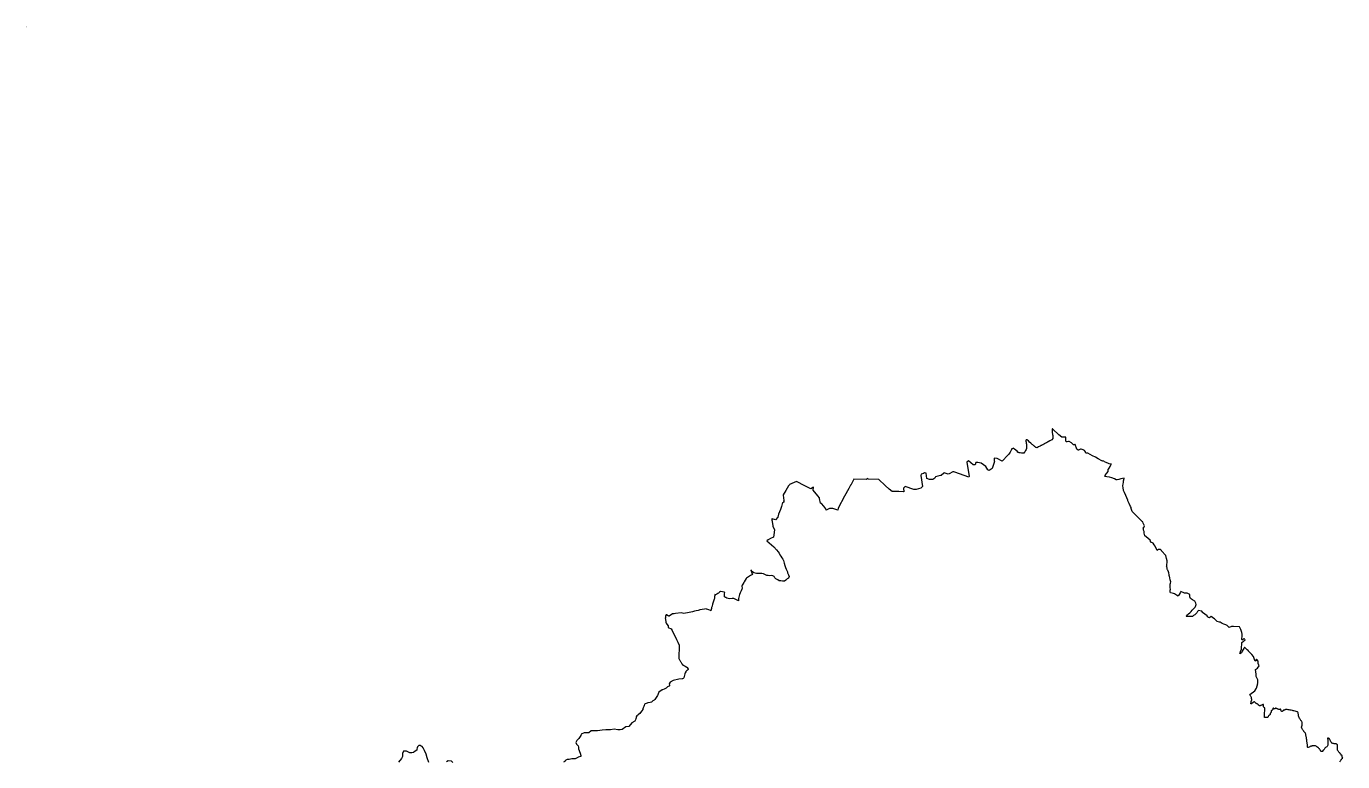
# Model space of a CAD drawing. Header units: metres. Extents: x 261539 to 373402, y 2100587 to 2213332.
# Drawn here: x 261539 to 362549, y 2156960 to 2213332 of the extents above; entities that cross this region are included whole.
import ezdxf

# ---------------------------------------------------------------- set-up
doc = ezdxf.new("R2010")
doc.units = ezdxf.units.M
doc.layers.add('ARTIFICIALLY PROTECTED', color=10, linetype='Continuous')
doc.layers.add('DISTRICT BOUNDRY', color=86, linetype='Continuous')

msp = doc.modelspace()

# ---------------------------------------------------------------- linework, layer by layer
at = {"layer": 'ARTIFICIALLY PROTECTED', "const_width": 50, "flags": 128}
msp.add_lwpolyline([(261564, 2213307), (261567, 2213276), (261568, 2213274)], dxfattribs=at)
at = {"layer": 'DISTRICT BOUNDRY'}
for points in [[(362326, 2156956, 0), (362352, 2157003, 0), (362370, 2157034, 0), (362402, 2157066, 0), (362426, 2157091, 0), (362444, 2157123, 0), (362472, 2157161, 0), (362489, 2157178, 0), (362516, 2157191, 0), (362542, 2157217, 0), (362549, 2157235, 0), (362548, 2157257, 0), (362544, 2157277, 0), (362536, 2157294, 0), (362522, 2157312, 0), (362515, 2157339, 0), (362514, 2157369, 0), (362514, 2157378, 0), (362514, 2157394, 0), (362502, 2157423, 0), (362483, 2157439, 0), (362459, 2157458, 0), (362406, 2157524, 0), (362382, 2157544, 0), (362351, 2157581, 0), (362322, 2157628, 0), (362305, 2157648, 0), (362281, 2157674, 0), (362250, 2157696, 0), (362221, 2157728, 0), (362201, 2157773, 0), (362169, 2157825, 0), (362162, 2157840, 0), (362157, 2157871, 0), (362155, 2157903, 0), (362154, 2157937, 0), (362152, 2157987, 0), (362146, 2158133, 0), (362145, 2158197, 0), (362144, 2158259, 0), (362137, 2158279, 0), (362113, 2158296, 0), (362091, 2158302, 0), (362064, 2158309, 0), (362051, 2158315, 0), (362024, 2158319, 0), (361994, 2158318, 0), (361957, 2158321, 0), (361913, 2158334, 0), (361899, 2158337, 0), (361847, 2158347, 0), (361786, 2158362, 0), (361735, 2158373, 0), (361713, 2158386, 0), (361693, 2158406, 0), (361686, 2158431, 0), (361662, 2158460, 0), (361638, 2158497, 0), (361625, 2158525, 0), (361608, 2158568, 0), (361592, 2158595, 0), (361584, 2158609, 0), (361563, 2158662, 0), (361544, 2158704, 0), (361523, 2158729, 0), (361493, 2158745, 0), (361457, 2158762, 0), (361430, 2158768, 0), (361406, 2158766, 0), (361391, 2158760, 0), (361388, 2158749, 0), (361392, 2158731, 0), (361397, 2158709, 0), (361398, 2158677, 0), (361398, 2158645, 0), (361402, 2158615, 0), (361408, 2158558, 0), (361411, 2158498, 0), (361411, 2158456, 0), (361411, 2158456, 0), (361412, 2158414, 0), (361411, 2158358, 0), (361412, 2158305, 0), (361410, 2158236, 0), (361390, 2158172, 0), (361368, 2158131, 0), (361341, 2158104, 0), (361284, 2158065, 0), (361238, 2158038, 0), (361201, 2158017, 0), (361171, 2157984, 0), (361148, 2157950, 0), (361119, 2157901, 0), (361096, 2157865, 0), (361076, 2157842, 0), (361058, 2157830, 0), (361038, 2157808, 0), (361020, 2157769, 0), (361003, 2157750, 0), (360983, 2157740, 0), (360936, 2157738, 0), (360899, 2157744, 0), (360874, 2157761, 0), (360858, 2157781, 0), (360844, 2157803, 0), (360841, 2157823, 0), (360834, 2157855, 0), (360799, 2157891, 0), (360763, 2157934, 0), (360757, 2157944, 0), (360731, 2157980, 0), (360681, 2158028, 0), (360639, 2158056, 0), (360571, 2158101, 0), (360530, 2158131, 0), (360503, 2158149, 0), (360470, 2158160, 0), (360430, 2158173, 0), (360388, 2158180, 0), (360364, 2158179, 0), (360346, 2158171, 0), (360327, 2158171, 0), (360314, 2158179, 0), (360287, 2158185, 0), (360261, 2158185, 0), (360229, 2158182, 0), (360196, 2158173, 0), (360176, 2158159, 0), (360166, 2158144, 0), (360158, 2158131, 0), (360146, 2158129, 0), (360133, 2158135, 0), (360119, 2158142, 0), (360095, 2158140, 0), (360064, 2158128, 0), (360029, 2158099, 0), (359967, 2158069, 0), (359913, 2158043, 0), (359880, 2158036, 0), (359871, 2158039, 0), (359863, 2158047, 0), (359859, 2158066, 0), (359859, 2158086, 0), (359859, 2158090, 0), (359859, 2158114, 0), (359858, 2158145, 0), (359850, 2158208, 0), (359839, 2158287, 0), (359827, 2158338, 0), (359823, 2158353, 0), (359792, 2158592, 0), (359790, 2158639, 0), (359775, 2158713, 0), (359764, 2158799, 0), (359754, 2158866, 0), (359745, 2158926, 0), (359734, 2158973, 0), (359713, 2159062, 0), (359693, 2159109, 0), (359686, 2159142, 0), (359666, 2159172, 0), (359621, 2159212, 0), (359595, 2159245, 0), (359576, 2159275, 0), (359562, 2159292, 0), (359535, 2159322, 0), (359506, 2159355, 0), (359482, 2159389, 0), (359468, 2159426, 0), (359451, 2159466, 0), (359432, 2159507, 0), (359411, 2159536, 0), (359404, 2159554, 0), (359395, 2159576, 0), (359395, 2159595, 0), (359395, 2159596, 0), (359396, 2159620, 0), (359404, 2159652, 0), (359415, 2159699, 0), (359433, 2159738, 0), (359436, 2159775, 0), (359434, 2159810, 0), (359436, 2159850, 0), (359439, 2159884, 0), (359439, 2159924, 0), (359435, 2159961, 0), (359429, 2159984, 0), (359410, 2160019, 0), (359393, 2160056, 0), (359379, 2160082, 0), (359379, 2160083, 0), (359348, 2160116, 0), (359314, 2160165, 0), (359279, 2160210, 0), (359247, 2160258, 0), (359242, 2160267, 0), (359169, 2160485, 0), (359162, 2160519, 0), (359161, 2160526, 0), (359127, 2160711, 0), (359119, 2160762, 0), (359091, 2160781, 0), (359082, 2160782, 0), (359063, 2160787, 0), (358986, 2160803, 0), (358903, 2160822, 0), (358791, 2160855, 0), (358748, 2160864, 0), (358703, 2160874, 0), (358584, 2160897, 0), (358527, 2160907, 0), (358432, 2160925, 0), (358366, 2160942, 0), (358295, 2160954, 0), (358227, 2160954, 0), (358165, 2160948, 0), (358127, 2160936, 0), (358114, 2160931, 0), (358078, 2160915, 0), (358047, 2160898, 0), (358028, 2160896, 0), (358021, 2160895, 0), (358008, 2160896, 0), (357988, 2160889, 0), (357973, 2160869, 0), (357970, 2160865, 0), (357961, 2160852, 0), (357958, 2160847, 0), (357943, 2160832, 0), (357922, 2160817, 0), (357898, 2160813, 0), (357873, 2160816, 0), (357854, 2160824, 0), (357840, 2160839, 0), (357825, 2160866, 0), (357811, 2160898, 0), (357799, 2160931, 0), (357791, 2160955, 0), (357774, 2160973, 0), (357751, 2160973, 0), (357741, 2160968, 0), (357722, 2160957, 0), (357695, 2160957, 0), (357668, 2160959, 0), (357645, 2160963, 0), (357606, 2160972, 0), (357575, 2160988, 0), (357553, 2160996, 0), (357548, 2160998, 0), (357516, 2161014, 0), (357510, 2161017, 0), (357460, 2161039, 0), (357433, 2161057, 0), (357411, 2161062, 0), (357392, 2161058, 0), (357379, 2161045, 0), (357374, 2161031, 0), (357361, 2161015, 0), (357346, 2161001, 0), (357328, 2160999, 0), (357294, 2161004, 0), (357265, 2161022, 0), (357251, 2161039, 0), (357231, 2161049, 0), (357226, 2161052, 0), (357201, 2161047, 0), (357193, 2161028, 0), (357193, 2161015, 0), (357193, 2160991, 0), (357187, 2160973, 0), (357186, 2160971, 0), (357179, 2160952, 0), (357155, 2160932, 0), (357117, 2160886, 0), (357096, 2160874, 0), (357072, 2160851, 0), (357064, 2160827, 0), (357058, 2160792, 0), (357059, 2160757, 0), (357048, 2160728, 0), (357046, 2160723, 0), (357033, 2160696, 0), (357020, 2160678, 0), (357016, 2160672, 0), (356993, 2160642, 0), (356985, 2160610, 0), (356977, 2160576, 0), (356966, 2160554, 0), (356943, 2160531, 0), (356918, 2160514, 0), (356904, 2160503, 0), (356904, 2160503, 0), (356879, 2160486, 0), (356879, 2160486, 0), (356858, 2160461, 0), (356840, 2160431, 0), (356829, 2160409, 0), (356823, 2160399, 0), (356799, 2160368, 0), (356772, 2160343, 0), (356749, 2160339, 0), (356720, 2160339, 0), (356715, 2160339, 0), (356674, 2160345, 0), (356602, 2160345, 0), (356568, 2160344, 0), (356548, 2160356, 0), (356541, 2160374, 0), (356541, 2160389, 0), (356540, 2160420, 0), (356543, 2160448, 0), (356548, 2160485, 0), (356555, 2160534, 0), (356559, 2160601, 0), (356561, 2160708, 0), (356571, 2160867, 0), (356573, 2160907, 0), (356580, 2160984, 0), (356581, 2161034, 0), (356577, 2161063, 0), (356567, 2161081, 0), (356552, 2161096, 0), (356536, 2161104, 0), (356519, 2161118, 0), (356495, 2161148, 0), (356485, 2161171, 0), (356474, 2161191, 0), (356469, 2161214, 0), (356469, 2161235, 0), (356468, 2161261, 0), (356468, 2161262, 0), (356469, 2161268, 0), (356470, 2161285, 0), (356476, 2161304, 0), (356476, 2161319, 0), (356471, 2161335, 0), (356462, 2161340, 0), (356451, 2161340, 0), (356437, 2161340, 0), (356415, 2161333, 0), (356402, 2161326, 0), (356383, 2161316, 0), (356367, 2161309, 0), (356343, 2161296, 0), (356311, 2161282, 0), (356281, 2161263, 0), (356253, 2161254, 0), (356219, 2161247, 0), (356187, 2161244, 0), (356155, 2161245, 0), (356132, 2161253, 0), (356121, 2161262, 0), (356109, 2161283, 0), (356101, 2161302, 0), (356096, 2161311, 0), (356095, 2161313, 0), (356087, 2161323, 0), (356066, 2161340, 0), (356043, 2161357, 0), (356019, 2161371, 0), (355990, 2161385, 0), (355949, 2161399, 0), (355922, 2161414, 0), (355898, 2161431, 0), (355881, 2161452, 0), (355860, 2161477, 0), (355840, 2161504, 0), (355814, 2161527, 0), (355785, 2161544, 0), (355762, 2161545, 0), (355738, 2161542, 0), (355723, 2161533, 0), (355707, 2161518, 0), (355687, 2161499, 0), (355658, 2161482, 0), (355635, 2161469, 0), (355617, 2161455, 0), (355592, 2161435, 0), (355567, 2161413, 0), (355542, 2161391, 0), (355515, 2161385, 0), (355500, 2161387, 0), (355495, 2161390, 0), (355493, 2161399, 0), (355494, 2161412, 0), (355499, 2161424, 0), (355506, 2161436, 0), (355511, 2161452, 0), (355519, 2161474, 0), (355528, 2161500, 0), (355538, 2161532, 0), (355539, 2161562, 0), (355539, 2161589, 0), (355547, 2161615, 0), (355553, 2161634, 0), (355566, 2161688, 0), (355569, 2161730, 0), (355568, 2161757, 0), (355556, 2161785, 0), (355555, 2161829, 0), (355555, 2161859, 0), (355549, 2161884, 0), (355532, 2161922, 0), (355502, 2161946, 0), (355502, 2161949, 0), (355427, 2162105, 0), (355804, 2162386, 0), (355925, 2162590, 0), (355930, 2162602, 0), (356026, 2162948, 0), (356021, 2162959, 0), (356033, 2162998, 0), (356036, 2163007, 0), (356040, 2163036, 0), (356038, 2163043, 0), (356033, 2163137, 0), (356029, 2163243, 0), (355902, 2163490, 0), (355910, 2163675, 0), (355860, 2164031, 0), (356016, 2164114, 0), (356132, 2164310, 0), (356076, 2164482, 0), (356069, 2164567, 0), (356066, 2164570, 0), (356063, 2164623, 0), (356058, 2164661, 0), (355969, 2164800, 0), (355955, 2164802, 0), (355943, 2164805, 0), (355859, 2164683, 0), (355840, 2164656, 0), (355819, 2164718, 0), (355715, 2165018, 0), (355590, 2165168, 0), (355330, 2165437, 0), (355312, 2165456, 0), (355219, 2165544, 0), (355097, 2165661, 0), (355015, 2165739, 0), (354958, 2165635, 0), (354919, 2165562, 0), (354847, 2165427, 0), (354773, 2165292, 0), (354667, 2165232, 0), (354662, 2165233, 0), (354677, 2165272, 0), (354721, 2165411, 0), (354774, 2165572, 0), (354798, 2166094, 0), (355066, 2166291, 0), (355005, 2166340, 0), (354982, 2166390, 0), (354952, 2166350, 0), (354908, 2166347, 0), (354853, 2166294, 0), (354827, 2166270, 0), (354814, 2166355, 0), (354825, 2166594, 0), (354832, 2166738, 0), (354803, 2166849, 0), (354744, 2167100, 0), (354716, 2167152, 0), (354639, 2167308, 0), (354167, 2167312, 0), (354009, 2167316, 0), (353836, 2167257, 0), (353694, 2167407, 0), (353589, 2167447, 0), (353442, 2167504, 0), (353298, 2167560, 0), (353213, 2167593, 0), (353161, 2167641, 0), (353106, 2167658, 0), (352925, 2167713, 0), (352819, 2167816, 0), (352766, 2167870, 0), (352710, 2167901, 0), (352593, 2167973, 0), (352560, 2168004, 0), (352460, 2168093, 0), (352318, 2167983, 0), (352247, 2168009, 0), (352241, 2168013, 0), (352221, 2168030, 0), (352180, 2168066, 0), (352153, 2168145, 0), (351800, 2168395, 0), (351781, 2168429, 0), (351748, 2168486, 0), (351465, 2168554, 0), (351466, 2168553, 0), (351452, 2168528, 0), (351415, 2168460, 0), (351361, 2168359, 0), (351248, 2168263, 0), (351198, 2168219, 0), (351098, 2168170, 0), (351020, 2168093, 0), (350721, 2168082, 0), (350594, 2168079, 0), (350546, 2168081, 0), (350564, 2168107, 0), (350566, 2168112, 0), (350637, 2168214, 0), (350719, 2168284, 0), (350814, 2168367, 0), (350916, 2168472, 0), (351008, 2168568, 0), (351111, 2168674, 0), (351233, 2168800, 0), (351257, 2168867, 0), (351310, 2169012, 0), (351274, 2169112, 0), (351216, 2169270, 0), (351023, 2169378, 0), (350882, 2169456, 0), (350877, 2169466, 0), (350817, 2169593, 0), (350808, 2169770, 0), (350619, 2169878, 0), (350526, 2169881, 0), (350402, 2169881, 0), (350133, 2170010, 0), (350075, 2169910, 0), (349999, 2169779, 0), (349957, 2169710, 0), (349920, 2169645, 0), (349810, 2169713, 0), (349640, 2169818, 0), (349579, 2169857, 0), (349461, 2169877, 0), (349341, 2169897, 0), (349304, 2169977, 0), (349309, 2170104, 0), (349343, 2170176, 0), (349320, 2170287, 0), (349321, 2170434, 0), (349321, 2170529, 0), (349324, 2170572, 0), (349337, 2170646, 0), (349362, 2170747, 0), (349321, 2170902, 0), (349282, 2171058, 0), (349251, 2171176, 0), (349246, 2171213, 0), (349243, 2171216, 0), (349233, 2171270, 0), (349206, 2171434, 0), (349192, 2171518, 0), (349188, 2171524, 0), (349148, 2171596, 0), (349142, 2171608, 0), (349121, 2171648, 0), (349119, 2171653, 0), (349119, 2171653, 0), (349081, 2171717, 0), (349069, 2171814, 0), (349042, 2171912, 0), (349046, 2171952, 0), (349058, 2172081, 0), (349069, 2172223, 0), (349076, 2172347, 0), (349034, 2172528, 0), (348977, 2172766, 0), (348658, 2173135, 0), (348652, 2173143, 0), (348558, 2173236, 0), (348475, 2173222, 0), (348389, 2173235, 0), (348315, 2173137, 0), (348158, 2173470, 0), (348075, 2173587, 0), (347996, 2173698, 0), (347917, 2173752, 0), (347827, 2173750, 0), (347781, 2173944, 0), (347466, 2174203, 0), (347369, 2174278, 0), (347325, 2174479, 0), (347306, 2174597, 0), (347277, 2174704, 0), (347274, 2174798, 0), (347250, 2174883, 0), (347279, 2174901, 0), (347351, 2175051, 0), (347251, 2175252, 0), (347208, 2175341, 0), (347207, 2175340, 0), (347195, 2175335, 0), (346990, 2175542, 0), (346897, 2175636, 0), (346799, 2175731, 0), (346775, 2175760, 0), (346490, 2176036, 0), (346392, 2176133, 0), (346322, 2176378, 0), (346327, 2176382, 0), (346308, 2176444, 0), (346269, 2176529, 0), (346166, 2176756, 0), (346072, 2176960, 0), (346055, 2176995, 0), (345909, 2177353, 0), (345898, 2177370, 0), (345803, 2177595, 0), (345736, 2177760, 0), (345694, 2177986, 0), (345685, 2178083, 0), (345680, 2178116, 0), (345685, 2178128, 0), (345700, 2178229, 0), (345723, 2178386, 0), (345741, 2178488, 0), (345769, 2178666, 0), (345773, 2178700, 0), (345531, 2178636, 0), (345372, 2178596, 0), (345236, 2178562, 0), (345229, 2178558, 0), (345203, 2178569, 0), (345197, 2178568, 0), (345168, 2178580, 0), (345163, 2178576, 0), (345036, 2178636, 0), (344955, 2178675, 0), (344907, 2178690, 0), (344830, 2178726, 0), (344831, 2178720, 0), (344655, 2178777, 0), (344463, 2178797, 0), (344308, 2178820, 0), (344332, 2178881, 0), (344336, 2178904, 0), (344399, 2179020, 0), (344447, 2179071, 0), (344557, 2179195, 0), (344547, 2179335, 0), (344560, 2179349, 0), (344649, 2179490, 0), (344660, 2179501, 0), (344699, 2179577, 0), (344793, 2179759, 0), (344793, 2179771, 0), (344786, 2179784, 0), (344781, 2179792, 0), (344725, 2179754, 0), (344639, 2179794, 0), (344629, 2179798, 0), (344569, 2179826, 0), (344398, 2179904, 0), (344283, 2179958, 0), (344209, 2179993, 0), (344141, 2180025, 0), (344118, 2179998, 0), (344056, 2180031, 0), (343782, 2180173, 0), (343589, 2180291, 0), (343363, 2180415, 0), (343001, 2180622, 0), (342944, 2180605, 0), (342859, 2180622, 0), (342825, 2180668, 0), (342819, 2180717, 0), (342748, 2180818, 0), (342635, 2180862, 0), (342490, 2180915, 0), (342442, 2180913, 0), (342283, 2180845, 0), (342255, 2180839, 0), (342147, 2180929, 0), (342034, 2181264, 0), (342003, 2181265, 0), (341927, 2181246, 0), (341861, 2181258, 0), (341836, 2181295, 0), (341791, 2181353, 0), (341735, 2181409, 0), (341560, 2181499, 0), (341521, 2181503, 0), (341412, 2181476, 0), (341352, 2181473, 0), (341330, 2181491, 0), (341316, 2181532, 0), (341318, 2181594, 0), (341317, 2181635, 0), (341305, 2181827, 0), (341299, 2181841, 0), (341274, 2181827, 0), (340993, 2181848, 0), (340763, 2182015, 0), (340763, 2182015, 0), (340308, 2182444, 0), (340275, 2182475, 0), (340264, 2182485, 0), (340260, 2182442, 0), (340252, 2182341, 0), (340260, 2182184, 0), (340265, 2182165, 0), (340270, 2182115, 0), (340292, 2182050, 0), (340298, 2181956, 0), (340306, 2181829, 0), (340312, 2181744, 0), (340239, 2181632, 0), (340233, 2181627, 0), (340082, 2181551, 0), (339953, 2181482, 0), (339902, 2181454, 0), (339812, 2181407, 0), (339733, 2181364, 0), (339705, 2181349, 0), (339679, 2181335, 0), (339652, 2181320, 0), (339612, 2181298, 0), (339563, 2181271, 0), (339546, 2181261, 0), (339526, 2181251, 0), (339509, 2181243, 0), (339476, 2181226, 0), (339453, 2181214, 0), (339434, 2181203, 0), (339403, 2181188, 0), (339328, 2181149, 0), (339207, 2181087, 0), (339126, 2181043, 0), (339080, 2181028, 0), (339070, 2181030, 0), (339017, 2181047, 0), (338992, 2181055, 0), (338948, 2181091, 0), (338904, 2181128, 0), (338866, 2181163, 0), (338821, 2181200, 0), (338775, 2181241, 0), (338728, 2181283, 0), (338678, 2181327, 0), (338618, 2181380, 0), (338522, 2181463, 0), (338431, 2181543, 0), (338370, 2181595, 0), (338329, 2181635, 0), (338256, 2181621, 0), (338225, 2181554, 0), (338245, 2181511, 0), (338263, 2181471, 0), (338265, 2181445, 0), (338272, 2181365, 0), (338278, 2181296, 0), (338285, 2181231, 0), (338290, 2181158, 0), (338298, 2181080, 0), (338299, 2181072, 0), (338295, 2181063, 0), (338290, 2181031, 0), (338275, 2180956, 0), (338263, 2180892, 0), (338222, 2180826, 0), (338172, 2180748, 0), (338128, 2180676, 0), (338090, 2180615, 0), (338086, 2180613, 0), (338057, 2180604, 0), (338055, 2180603, 0), (337998, 2180602, 0), (337970, 2180602, 0), (337915, 2180609, 0), (337806, 2180623, 0), (337767, 2180627, 0), (337756, 2180632, 0), (337730, 2180640, 0), (337689, 2180654, 0), (337632, 2180670, 0), (337617, 2180698, 0), (337582, 2180771, 0), (337470, 2180851, 0), (337376, 2180916, 0), (337311, 2180961, 0), (337258, 2180981, 0), (337236, 2180964, 0), (337191, 2180948, 0), (337186, 2180946, 0), (337138, 2180932, 0), (337150, 2180896, 0), (337144, 2180886, 0), (337023, 2180687, 0), (336931, 2180536, 0), (336856, 2180457, 0), (336419, 2179992, 0), (336030, 2180195, 0), (335814, 2180232, 0), (335818, 2180014, 0), (335819, 2179970, 0), (335660, 2179430, 0), (335432, 2179282, 0), (335316, 2179338, 0), (335178, 2179580, 0), (334813, 2179832, 0), (334556, 2179896, 0), (334397, 2179891, 0), (334343, 2179719, 0), (334204, 2179708, 0), (333844, 2180025, 0), (333707, 2179929, 0), (333888, 2178812, 0), (333854, 2178776, 0), (332799, 2179161, 0), (332717, 2179191, 0), (332630, 2179168, 0), (332365, 2179028, 0), (332270, 2179004, 0), (331974, 2179091, 0), (331936, 2179081, 0), (331736, 2178909, 0), (331693, 2178886, 0), (331485, 2178850, 0), (331317, 2178790, 0), (331252, 2178696, 0), (331112, 2178593, 0), (330856, 2178589, 0), (330628, 2178671, 0), (330587, 2179066, 0), (330472, 2179099, 0), (330371, 2179058, 0), (330212, 2178993, 0), (330188, 2178900, 0), (330305, 2178058, 0), (330191, 2177919, 0), (329819, 2177812, 0), (329640, 2177813, 0), (328967, 2178050, 0), (328842, 2177917, 0), (328882, 2177645, 0), (328836, 2177648, 0), (328488, 2177660, 0), (327987, 2177681, 0), (327970, 2177663, 0), (327744, 2177841, 0), (327435, 2178142, 0), (326952, 2178599, 0), (326127, 2178625, 0), (326106, 2178665, 0), (326009, 2178603, 0), (325042, 2178605, 0), (324795, 2178150, 0), (324786, 2178144, 0), (324649, 2177909, 0), (324312, 2177313, 0), (323825, 2176382, 0), (323813, 2176228, 0), (323421, 2176358, 0), (323194, 2176378, 0), (323179, 2176371, 0), (322924, 2176243, 0), (322899, 2176352, 0), (322726, 2176554, 0), (322569, 2176743, 0), (322479, 2176782, 0), (322403, 2177137, 0), (322393, 2177181, 0), (322276, 2177328, 0), (321919, 2177775, 0), (321947, 2178007, 0), (321733, 2177878, 0), (321289, 2178105, 0), (320626, 2178438, 0), (320101, 2178206, 0), (320092, 2178194, 0), (320034, 2178099, 0), (319828, 2177758, 0), (319622, 2177411, 0), (319624, 2177396, 0), (319668, 2176970, 0), (319635, 2176950, 0), (319680, 2176883, 0), (319564, 2176784, 0), (319545, 2176736, 0), (319490, 2176512, 0), (319416, 2176283, 0), (319259, 2175927, 0), (319202, 2175712, 0), (319035, 2175492, 0), (318767, 2175571, 0), (318763, 2175571, 0), (318743, 2175569, 0), (318747, 2175518, 0), (318758, 2175455, 0), (318763, 2175419, 0), (318773, 2175342, 0), (318810, 2175052, 0), (318817, 2174989, 0), (318943, 2174749, 0), (318921, 2174539, 0), (318920, 2174531, 0), (318874, 2174165, 0), (318645, 2174072, 0), (318465, 2173965, 0), (318352, 2173885, 0), (318897, 2173418, 0), (319113, 2173200, 0), (319237, 2173055, 0), (319304, 2172937, 0), (319368, 2172808, 0), (319428, 2172709, 0), (319505, 2172580, 0), (319594, 2172496, 0), (319640, 2172386, 0), (319675, 2172269, 0), (319700, 2172164, 0), (319731, 2172001, 0), (319799, 2171857, 0), (319842, 2171718, 0), (319942, 2171517, 0), (319960, 2171428, 0), (320018, 2171282, 0), (320082, 2171153, 0), (320021, 2171030, 0), (319933, 2170968, 0), (319818, 2170883, 0), (319723, 2170807, 0), (319570, 2170789, 0), (319567, 2170789, 0), (319429, 2170822, 0), (319304, 2170821, 0), (319197, 2170889, 0), (319061, 2170987, 0), (318976, 2171065, 0), (318914, 2171158, 0), (318825, 2171201, 0), (318741, 2171229, 0), (318560, 2171215, 0), (318468, 2171232, 0), (318354, 2171241, 0), (318210, 2171296, 0), (318094, 2171351, 0), (317981, 2171389, 0), (317892, 2171387, 0), (317681, 2171373, 0), (317565, 2171386, 0), (317462, 2171406, 0), (317368, 2171434, 0), (317272, 2171523, 0), (317138, 2171672, 0), (317243, 2171356, 0), (317259, 2171312, 0), (317117, 2171222, 0), (316881, 2171073, 0), (316787, 2171015, 0), (316776, 2170995, 0), (316700, 2170863, 0), (316627, 2170735, 0), (316600, 2170689, 0), (316523, 2170560, 0), (316476, 2170479, 0), (316449, 2170432, 0), (316453, 2170407, 0), (316474, 2170255, 0), (316476, 2170235, 0), (316454, 2170191, 0), (316389, 2170054, 0), (316344, 2169963, 0), (316311, 2169896, 0), (316275, 2169782, 0), (316238, 2169665, 0), (316204, 2169561, 0), (316199, 2169460, 0), (316195, 2169369, 0), (316191, 2169313, 0), (316190, 2169299, 0), (315990, 2169395, 0), (315873, 2169444, 0), (315821, 2169465, 0), (315705, 2169458, 0), (315497, 2169445, 0), (315290, 2169491, 0), (315208, 2169539, 0), (315189, 2169548, 0), (315106, 2169593, 0), (315108, 2169682, 0), (315113, 2169834, 0), (315146, 2169921, 0), (315094, 2169944, 0), (314949, 2169976, 0), (314804, 2170011, 0), (314733, 2169954, 0), (314704, 2169920, 0), (314663, 2169889, 0), (314613, 2169853, 0), (314523, 2169791, 0), (314416, 2169751, 0), (314371, 2169762, 0), (314359, 2169662, 0), (314357, 2169636, 0), (314348, 2169479, 0), (314326, 2169414, 0), (314201, 2169033, 0), (314156, 2168872, 0), (314128, 2168769, 0), (314107, 2168696, 0), (314063, 2168544, 0), (314058, 2168526, 0), (314035, 2168536, 0), (313910, 2168588, 0), (313833, 2168620, 0), (313741, 2168657, 0), (313697, 2168674, 0), (313575, 2168651, 0), (313228, 2168592, 0), (313213, 2168588, 0), (313173, 2168578, 0), (313100, 2168560, 0), (312932, 2168519, 0), (312823, 2168494, 0), (312654, 2168457, 0), (312395, 2168397, 0), (311983, 2168318, 0), (311795, 2168357, 0), (311363, 2168311, 0), (311256, 2168298, 0), (311114, 2168281, 0), (310859, 2168102, 0), (310839, 2168113, 0), (310787, 2168141, 0), (310666, 2168206, 0), (310637, 2168221, 0), (310584, 2168143, 0), (310575, 2168030, 0), (310574, 2167989, 0), (310571, 2167977, 0), (310614, 2167703, 0), (310615, 2167698, 0), (310620, 2167664, 0), (310619, 2167659, 0), (310632, 2167581, 0), (310634, 2167576, 0), (310687, 2167511, 0), (310780, 2167371, 0), (310782, 2167365, 0), (310796, 2167243, 0), (311028, 2167130, 0), (311088, 2167009, 0), (311420, 2166336, 0), (311533, 2166111, 0), (311645, 2165894, 0), (311642, 2165757, 0), (311637, 2165618, 0), (311619, 2165141, 0), (311606, 2164856, 0), (311670, 2164756, 0), (311680, 2164737, 0), (311744, 2164635, 0), (311752, 2164622, 0), (311794, 2164550, 0), (311813, 2164519, 0), (311828, 2164494, 0), (311849, 2164459, 0), (311865, 2164432, 0), (311873, 2164419, 0), (311885, 2164399, 0), (311888, 2164393, 0), (311894, 2164386, 0), (311934, 2164364, 0), (311959, 2164350, 0), (311997, 2164326, 0), (312086, 2164274, 0), (312218, 2164197, 0), (312237, 2164170, 0), (312322, 2164052, 0), (312332, 2164037, 0), (312306, 2164006, 0), (312263, 2163971, 0), (312228, 2163938, 0), (312156, 2163877, 0), (312139, 2163851, 0), (312090, 2163765, 0), (312070, 2163728, 0), (312072, 2163704, 0), (312048, 2163600, 0), (312022, 2163500, 0), (311994, 2163389, 0), (311937, 2163330, 0), (311901, 2163315, 0), (311867, 2163300, 0), (311618, 2163272, 0), (311176, 2163193, 0), (310950, 2163065, 0), (310876, 2162914, 0), (310900, 2162829, 0), (310887, 2162763, 0), (310857, 2162737, 0), (310783, 2162725, 0), (310750, 2162702, 0), (310712, 2162670, 0), (310626, 2162596, 0), (310541, 2162539, 0), (310488, 2162518, 0), (310360, 2162468, 0), (310321, 2162469, 0), (310082, 2162279, 0), (310029, 2162169, 0), (310016, 2162143, 0), (310008, 2162124, 0), (309987, 2162071, 0), (309964, 2162036, 0), (309921, 2161966, 0), (309860, 2161871, 0), (309815, 2161794, 0), (309768, 2161732, 0), (309714, 2161682, 0), (309672, 2161651, 0), (309626, 2161620, 0), (309549, 2161550, 0), (309505, 2161519, 0), (309398, 2161494, 0), (309239, 2161458, 0), (309168, 2161440, 0), (309090, 2161421, 0), (309030, 2161383, 0), (308983, 2161355, 0), (308943, 2161276, 0), (308914, 2161183, 0), (308875, 2161079, 0), (308854, 2161014, 0), (308838, 2160966, 0), (308764, 2160851, 0), (308679, 2160733, 0), (308610, 2160662, 0), (308504, 2160563, 0), (308485, 2160550, 0), (308457, 2160533, 0), (308389, 2160476, 0), (308345, 2160404, 0), (308325, 2160305, 0), (308299, 2160256, 0), (308279, 2160175, 0), (308231, 2160067, 0), (307995, 2159942, 0), (307768, 2159667, 0), (307548, 2159628, 0), (307269, 2159427, 0), (307095, 2159411, 0), (306916, 2159395, 0), (306640, 2159456, 0), (306374, 2159405, 0), (306001, 2159402, 0), (305732, 2159384, 0), (305361, 2159323, 0), (305066, 2159319, 0), (304875, 2159317, 0), (304696, 2159174, 0), (304595, 2159171, 0), (304338, 2159181, 0), (304125, 2159065, 0), (304086, 2158960, 0), (304041, 2158894, 0), (303941, 2158745, 0), (303788, 2158574, 0), (303718, 2158429, 0), (303769, 2158302, 0), (303880, 2158174, 0), (303905, 2158081, 0), (303906, 2157940, 0), (304033, 2157616, 0), (304078, 2157432, 0), (304078, 2157348, 0), (303881, 2157303, 0), (303847, 2157283, 0), (303746, 2157217, 0), (303648, 2157179, 0), (303532, 2157166, 0), (303407, 2157176, 0), (303298, 2157147, 0), (303200, 2157120, 0), (303047, 2157124, 0), (302945, 2157072, 0), (302873, 2157001, 0), (302852, 2156981, 0), (302747, 2156917, 0)], [(292413, 2156904, 0), (292295, 2157247, 0), (292219, 2157521, 0), (292100, 2157810, 0), (292002, 2158022, 0), (291913, 2158132, 0), (291867, 2158151, 0), (291849, 2158159, 0), (291781, 2158188, 0), (291684, 2158196, 0), (291661, 2158198, 0), (291620, 2158177, 0), (291568, 2158087, 0), (291534, 2158008, 0), (291514, 2157919, 0), (291497, 2157852, 0), (291383, 2157752, 0), (291237, 2157652, 0), (291116, 2157623, 0), (290962, 2157633, 0), (290719, 2157763, 0), (290506, 2157772, 0), (290485, 2157773, 0), (290485, 2157773, 0), (290484, 2157773, 0), (290416, 2157578, 0), (290402, 2157363, 0), (290332, 2157203, 0), (290092, 2156927, 0)], [(294276, 2156896, 0), (294194, 2156971, 0), (294154, 2157003, 0), (293908, 2157032, 0), (293786, 2156936, 0)]]:
    msp.add_polyline3d(points, dxfattribs=at)

doc.saveas('drawing.dxf')
